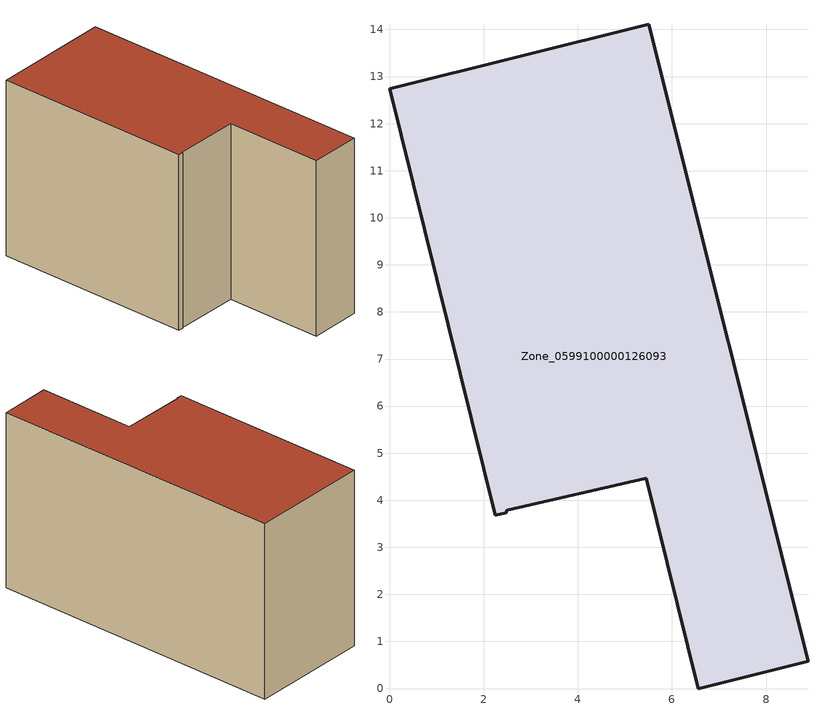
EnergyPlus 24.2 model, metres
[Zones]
Zone_0599100000126093
 floor ground (C_G): 0,12.74 5.5,14.11 8.89,0.58 6.56,0 5.45,4.47 2.49,3.79 2.48,3.74 2.25,3.68 z0
 wall outside (C_F): 5.5,14.11 0,12.74 2.25,3.68 2.48,3.74 2.49,3.79 5.45,4.47 6.56,0 8.89,0.58 5.5,14.11 z0:8.38
 roof outside (C_R): 2.25,3.68 2.48,3.74 2.49,3.79 5.45,4.47 6.56,0 8.89,0.58 5.5,14.11 0,12.74 z8.38
[BUILDING]
Pand.0599100000126093: North Axis=0; Terrain=City; Loads Convergence Tolerance Value=0.04; Temperature Convergence Tolerance Value=0.4; Solar Distribution=FullExterior; Maximum Number of Warmup Days=25; Minimum Number of Warmup Days=1
[Site:Location]
Rotterdam.The.Hague.AP_ZH_NLD Design_Conditions: Latitude=51.96; Longitude=4.45; Time Zone=1; Elevation=-4.5
[SITE:GROUNDTEMPERATURE:BUILDINGSURFACE]
18, 18, 18, 18, 18, 18, 18, 18, 18, 18, 18, 18
[MATERIAL] Thermal Absorptance=0.9; Solar Absorptance=0.7; Visible Absorptance=0.7
Name | Roughness | Thickness | Conductivity | Density | Specific Heat
G.TC.1975-1991 | MediumSmooth | 0.15 | 0.288461 | 540 | 1210
F.TC.1975-1991 | Rough | 0.3 | 0.230769 | 1920 | 840
R.TC.1975-1991 | MediumRough | 0.2 | 0.153846 | 1500 | 1000
[CONSTRUCTION]
C_G: G.TC.1975-1991
C_F: F.TC.1975-1991
C_R: R.TC.1975-1991
[ZONE]
Zone_0599100000126093: Type=1; Multiplier=1; Ceiling Height=Autocalculate; Volume=Autocalculate; Floor Area=autocalculate; Part of Total Floor Area=Yes
[ZONEINFILTRATION:DESIGNFLOWRATE]
Infil_Zone_0599100000126093: Zone or ZoneList or Space or SpaceList=Zone_0599100000126093; Schedule=AlwaysOn; Design Flow Rate Calculation Method=Flow/Area; Flow Rate per Floor Area=0.003; Constant Term Coefficient=1; Temperature Term Coefficient=0; Velocity Term Coefficient=0; Velocity Squared Term Coefficient=0
[HVACTEMPLATE:ZONE:IDEALLOADSAIRSYSTEM]
Zone_0599100000126093: Maximum Heating Supply Air Temperature=50; Minimum Cooling Supply Air Temperature=13; Maximum Heating Supply Air Humidity Ratio=0.0156; Minimum Cooling Supply Air Humidity Ratio=0.0077; Heating Limit=NoLimit; Cooling Limit=NoLimit; Dehumidification Control Type=ConstantSensibleHeatRatio; Cooling Sensible Heat Ratio=0.7; Dehumidification Setpoint=60; Humidification Control Type=None; Humidification Setpoint=30; Outdoor Air Method=None; Outdoor Air Flow Rate per Person=0.00944; Outdoor Air Flow Rate per Zone Floor Area=0; Outdoor Air Flow Rate per Zone=0; Demand Controlled Ventilation Type=None; Outdoor Air Economizer Type=NoEconomizer; Heat Recovery Type=None; Sensible Heat Recovery Effectiveness=0.7; Latent Heat Recovery Effectiveness=0.65
[ZONECONTROL:THERMOSTAT]
ThermostatControl_Zone_0599100000126093: Zone or ZoneList=Zone_0599100000126093; Control Type Schedule=DualSetpointControlType; Control 1=Thermostat_Zone_0599100000126093; Temperature Difference Between Cutout And Setpoint=0
[THERMOSTATSETPOINT:DUALSETPOINT]
Thermostat_Zone_0599100000126093: Heating Setpoint Temperature Schedule=HeatingSetpoint_Zone_0599100000126093; Cooling Setpoint Temperature Schedule=CoolingSetpoint_Zone_0599100000126093
[SCHEDULE:COMPACT]
HeatingSetpoint_Zone_0599100000126093: Through: 12/31, For: AllDays, Until: 24:00, 21
CoolingSetpoint_Zone_0599100000126093: Through: 12/31, For: AllDays, Until: 24:00, 24
DualSetpointControlType: Through: 12/31, For: AllDays, Until: 24:00, 4
AlwaysOn: Through: 12/31, For: AllDays, Until: 24:00, 1
